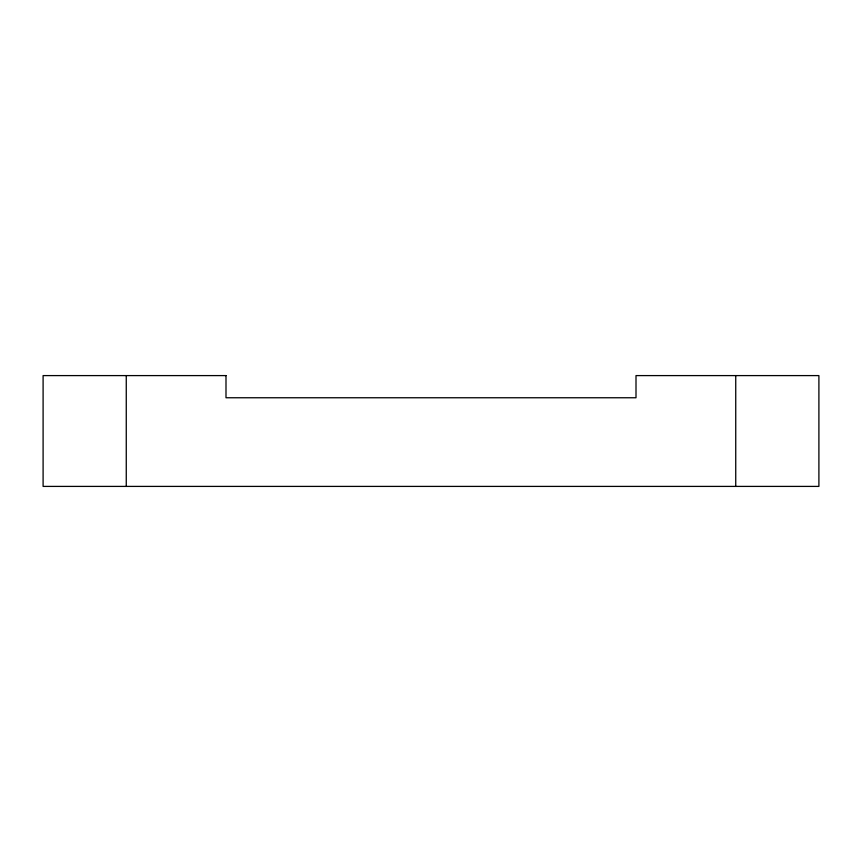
<?xml version="1.0" encoding="UTF-8"?>
<svg xmlns="http://www.w3.org/2000/svg" width="862" height="862" viewBox="0 0 862 862"><rect width="100%" height="100%" fill="white"/><g stroke="black" fill="none" stroke-linecap="round" stroke-linejoin="round"><path stroke-width="1.29" d="M735.739 375.595L735.739 486.405M126.261 375.595L126.261 486.405M225.995 375.595L43.1 375.595L43.1 486.405L818.9 486.405L818.9 375.595L636.005 375.595L636.005 397.759L225.995 397.759L225.995 375.595"/></g></svg>
